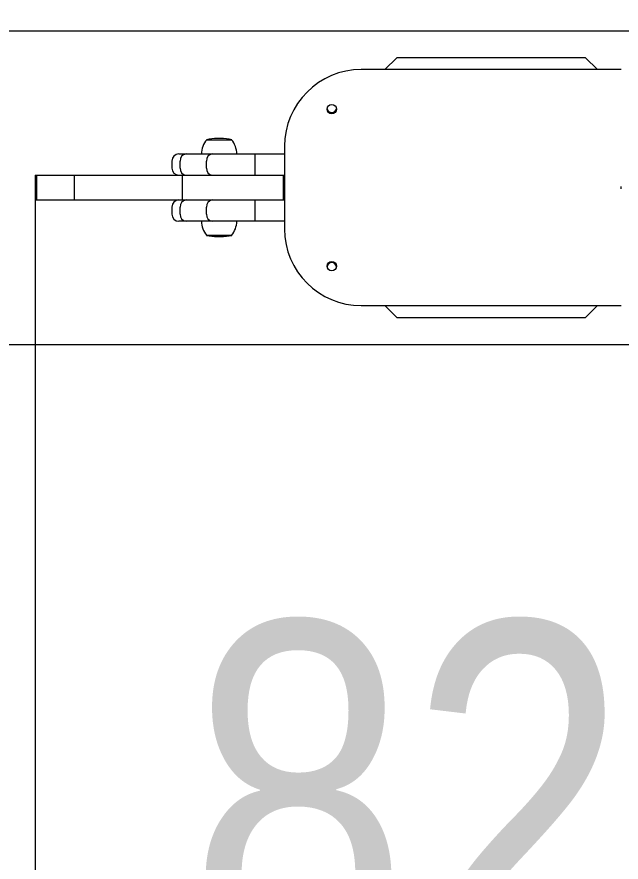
# Model space of a CAD drawing. Header units: millimetres. Extents: x -2362 to 2069, y -2099 to 1728.
# Drawn here: x -266 to 246, y -493 to 223 of the extents above; entities that cross this region are included whole.
import ezdxf

# ---------------------------------------------------------------- set-up
doc = ezdxf.new("R2010")
doc.units = ezdxf.units.MM
doc.layers.add('DIKOM_ОБЪЕКТ', color=7, linetype='Continuous')
doc.layers.add('DIKOM_РАЗМЕР_ОБЪЕКТА', color=7, linetype='Continuous')
doc.styles.add('style1', font='arialbd.ttf', dxfattribs={"width": 0.8})
doc.dimstyles.new('1-50', dxfattribs={"dimtxt": 300, "dimasz": 200, "dimexe": 100, "dimexo": 0, "dimgap": 100, "dimtad": 1, "dimtxsty": 'style1', "dimcen": 200, "dimclrd": 7, "dimclre": 7, "dimclrt": 7, "dimadec": 1, "dimazin": 2, "dimtfac": 1, "dimtmove": 0, "dimatfit": 2, "dimfxl": 0, "dimlwd": 25, "dimlwe": 18, "dimarcsym": 0})

# ---------------------------------------------------------------- blocks, each defined once
blk = doc.blocks.new('*D0')
at = {"layer": 'Defpoints', "color": 0, "transparency": 16777216}
for p in [(-250.03, 67.47), (568.86, 67.47), (568.86, -695.16)]:
    blk.add_point(p, dxfattribs=at)
at = {"layer": 'DIKOM_РАЗМЕР_ОБЪЕКТА', "color": 7, "lineweight": 18, "transparency": 16777216}
for p, q in [((-250.03, 67.47), (-250.03, -795.16)), ((568.86, 67.47), (568.86, -795.16))]:
    blk.add_line(p, q, dxfattribs=at)
at = {"layer": 'DIKOM_РАЗМЕР_ОБЪЕКТА', "color": 7, "lineweight": 25, "transparency": 16777216}
blk.add_line((-50.03, -695.16), (368.86, -695.16), dxfattribs=at)
at = {"layer": 'DIKOM_РАЗМЕР_ОБЪЕКТА', "color": 7, "transparency": 16777216}
for points in [[(-50.03, -661.83), (-50.03, -728.49), (-250.03, -695.16)], [(368.86, -661.83), (368.86, -728.49), (568.86, -695.16)]]:
    blk.add_solid(points, dxfattribs=at)
at = {"layer": 'DIKOM_РАЗМЕР_ОБЪЕКТА', "color": 7, "transparency": 16777216, "insert": (159.41, -441.99), "char_height": 300, "attachment_point": 5, "style": 'style1'}
blk.add_mtext('{\\fArial|b0|i0|c204|p34;820}', dxfattribs=at)
blk = doc.blocks.new('*D3')
at = {"layer": 'Defpoints', "color": 0, "transparency": 16777216}
for p in [(339.2, 210.47), (-436.85, -55.16), (341.1, -55.16)]:
    blk.add_point(p, dxfattribs=at)
at = {"layer": 'DIKOM_РАЗМЕР_ОБЪЕКТА', "color": 7, "lineweight": 25, "transparency": 16777216}
for p, q in [((-436.85, 410.47), (-436.85, 610.47)), ((-436.85, 210.47), (-436.85, -55.16)), ((-436.85, -255.16), (-436.85, -455.16))]:
    blk.add_line(p, q, dxfattribs=at)
at = {"layer": 'DIKOM_РАЗМЕР_ОБЪЕКТА', "color": 7, "lineweight": 18, "transparency": 16777216}
for p, q in [((339.2, 210.47), (-536.85, 210.47)), ((341.1, -55.16), (-536.85, -55.16))]:
    blk.add_line(p, q, dxfattribs=at)
at = {"layer": 'DIKOM_РАЗМЕР_ОБЪЕКТА', "color": 7, "transparency": 16777216}
for points in [[(-470.18, 410.47), (-403.51, 410.47), (-436.85, 210.47)], [(-470.18, -255.16), (-403.51, -255.16), (-436.85, -55.16)]]:
    blk.add_solid(points, dxfattribs=at)
at = {"layer": 'DIKOM_РАЗМЕР_ОБЪЕКТА', "color": 7, "transparency": 16777216, "insert": (-690.02, 77.66), "char_height": 300, "attachment_point": 5, "rotation": 90, "style": 'style1'}
blk.add_mtext('{\\fArial|b0|i0|c204|p34;260}', dxfattribs=at)

msp = doc.modelspace()

# ---------------------------------------------------------------- linework, layer by layer
at = {"layer": 'DIKOM_ОБЪЕКТ', "color": 7, "lineweight": 15}
for p, q in [((56.109, 187.968), (46.109, 177.968)), ((216.109, 187.968), (56.109, 187.968)), ((226.109, 177.968), (216.109, 187.968)), ((246.109, 177.968), (26.109, 177.968)), ((-105.113, 118.468), (-83.513, 118.468)), ((-92.839, 119.52), (-95.788, 119.52)), ((-38.891, 112.968), (-38.891, 42.968)), ((-134.313, 100.468), (-134.313, 94.468)), ((-128.313, 106.468), (-122.313, 106.468)), ((-127.254, 94.468), (-127.254, 100.468)), ((-122.313, 106.468), (-100.122, 106.468)), ((-105.063, 94.468), (-105.063, 100.468)), ((-100.122, 106.468), (-63.887, 106.468)), ((-63.887, 100.468), (-63.887, 106.468)), ((-63.887, 106.468), (-38.891, 106.468)), ((-63.887, 94.468), (-63.887, 100.468)), ((-63.887, 88.468), (-63.887, 94.468)), ((-250.031, 88.468), (-250.031, 67.468)), ((-250.031, 88.468), (-248.633, 88.468)), ((-248.633, 67.468), (-248.633, 88.468)), ((-248.633, 88.468), (-216.786, 88.468)), ((-216.786, 67.468), (-216.786, 88.468)), ((-216.786, 88.468), (-125.352, 88.468)), ((-125.352, 67.468), (-125.352, 88.468)), ((-125.352, 88.468), (-39.673, 88.468)), ((-39.673, 67.468), (-39.673, 88.468)), ((-39.673, 88.468), (-38.891, 88.468)), ((246.109, 76.968), (246.109, 78.968)), ((-250.031, 67.468), (-248.633, 67.468)), ((-248.633, 67.468), (-216.786, 67.468)), ((-216.786, 67.468), (-125.352, 67.468)), ((-125.352, 67.468), (-39.673, 67.468)), ((-63.887, 61.468), (-63.887, 67.468)), ((-39.673, 67.468), (-38.891, 67.468)), ((-134.313, 61.468), (-134.313, 55.468)), ((-127.254, 55.468), (-127.254, 61.468)), ((-105.063, 55.468), (-105.063, 61.468)), ((-63.887, 55.468), (-63.887, 61.468)), ((-63.887, 49.468), (-63.887, 55.468)), ((-122.313, 49.468), (-128.313, 49.468)), ((-100.122, 49.468), (-122.313, 49.468)), ((-63.887, 49.468), (-100.122, 49.468)), ((-38.891, 49.468), (-63.887, 49.468)), ((-103.288, 37.468), (-105.113, 37.468)), ((-83.513, 37.468), (-103.288, 37.468)), ((-95.788, 36.415), (-92.839, 36.415)), ((26.109, -22.032), (246.109, -22.032)), ((46.109, -22.032), (56.109, -32.032)), ((216.109, -32.032), (226.109, -22.032)), ((56.109, -32.032), (216.109, -32.032))]:
    msp.add_line(p, q, dxfattribs=at)
for centre in [(1.109, 144.468), (1.109, 11.468)]:
    msp.add_circle(centre, 4, dxfattribs=at)
for centre, radius, start, end in [((26.109, 112.968), 65, 90, 180), ((1.109, 145.468), 4, 187.180756, 352.819244), ((1.109, 145.468), 4.4, 209.699728, 330.300272), ((-90.637, 106.308), 18.677, 139.378843, 179.509067), ((-95.788, 77.685), 41.836, 90, 102.879622), ((-92.839, 77.685), 41.836, 77.120378, 90), ((-97.99, 106.308), 18.677, 0.490933, 40.621157), ((-128.313, 100.468), 6, 90, 180), ((-121.727, 100.95), 5.548, 96.064543, 184.990994), ((-99.536, 100.95), 5.548, 96.064464, 184.991242), ((-128.313, 94.468), 6, 180, 270), ((-121.727, 93.985), 5.548, 175.009007, 263.935447), ((-99.536, 93.985), 5.548, 175.008759, 263.935526), ((-128.313, 61.468), 6, 90, 180), ((-121.727, 61.95), 5.548, 96.064553, 184.990993), ((-99.536, 61.95), 5.548, 96.064474, 184.991241), ((-128.313, 55.468), 6, 180, 270), ((-121.727, 54.985), 5.548, 175.009006, 263.935457), ((-99.536, 54.985), 5.548, 175.008758, 263.935536), ((-90.637, 49.628), 18.677, 180.490933, 220.621157), ((-97.99, 49.628), 18.677, 319.378843, 359.509067), ((26.109, 42.968), 65, 180, 270), ((-95.788, 78.251), 41.836, 257.120378, 270), ((-92.839, 78.251), 41.836, 270, 282.879622), ((1.109, 10.468), 4, 7.180756, 172.819244)]:
    msp.add_arc(centre, radius, start, end, dxfattribs=at)

# ---------------------------------------------------------------- dimensions: what is measured, and where the dimension line sits
at = {"layer": 'DIKOM_РАЗМЕР_ОБЪЕКТА'}
dim = msp.add_linear_dim(base=(-436.846, -55.156), p1=(339.202, 210.468), p2=(341.096, -55.156), angle=90, text='{\\fArial|b0|i0|c204|p34;260}', dimstyle='1-50', dxfattribs=at)
dim.commit()
dim.dimension.update_dxf_attribs({"geometry": '*D3', "text_midpoint": (-436.846, 77.656), "dimtype": 160})
dim = msp.add_linear_dim(base=(568.858, -695.161), p1=(-250.031, 67.468), p2=(568.858, 67.468), text='{\\fArial|b0|i0|c204|p34;820}', dimstyle='1-50', dxfattribs=at)
dim.commit()
dim.dimension.update_dxf_attribs({"geometry": '*D0', "text_midpoint": (159.414, -695.161), "dimtype": 160})

doc.saveas('drawing.dxf')
